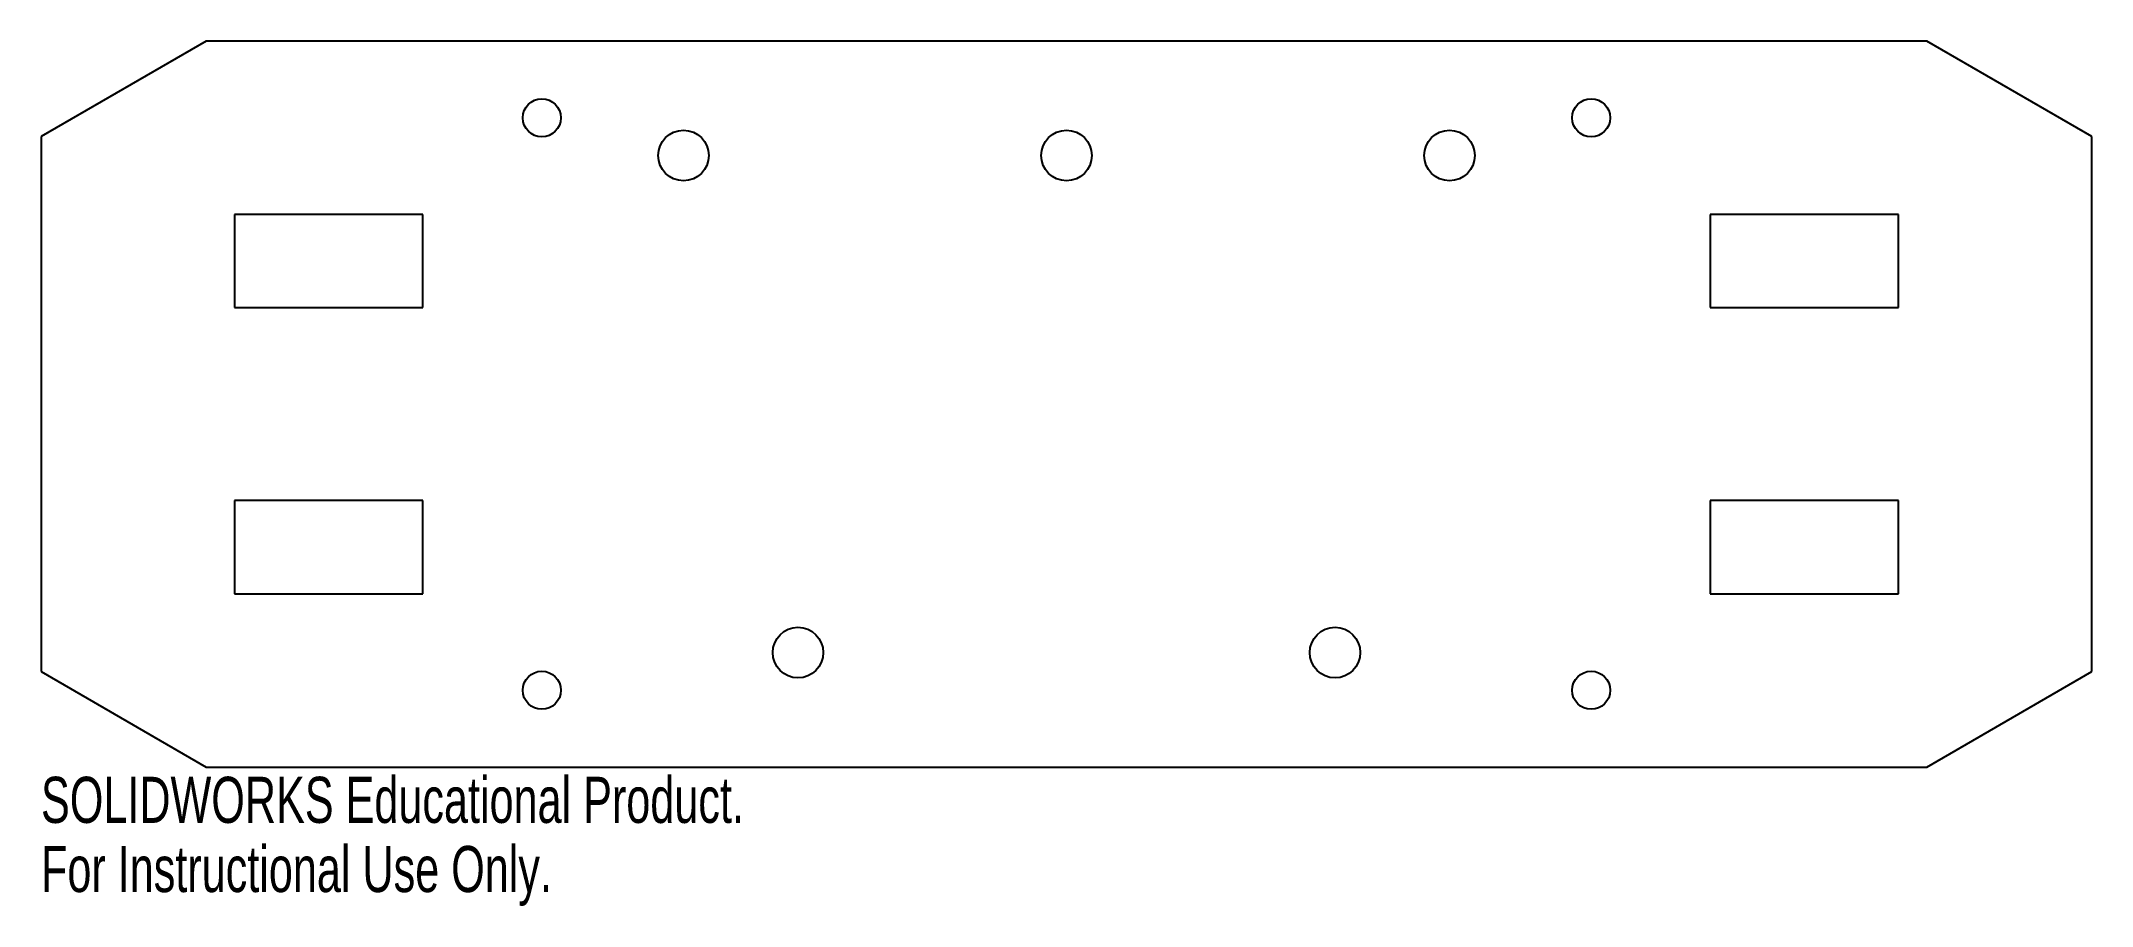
# Model space of a CAD drawing. Header units: millimetres. Extents: x -108 to 108, y -53 to 38.
import ezdxf

# ---------------------------------------------------------------- set-up
doc = ezdxf.new("R2010")
doc.units = ezdxf.units.MM
doc.styles.add('SLDTEXTSTYLE0', font='TXT', dxfattribs={"width": 0.7})

msp = doc.modelspace()

# ---------------------------------------------------------------- linework, layer by layer
at = {"color": 7, "linetype": 'Continuous', "lineweight": 25}
for p, q in [((-90.18, 38.05), (-107.5, 28.05)), ((90.18, 38.05), (-90.18, 38.05)), ((107.5, 28.05), (90.18, 38.05)), ((-107.5, 28.05), (-107.5, -28.05)), ((107.5, -28.05), (107.5, 28.05)), ((-87.22, 19.88), (-87.22, 10.12)), ((-67.47, 19.88), (-87.22, 19.88)), ((-67.47, 10.12), (-67.47, 19.88)), ((67.47, 19.88), (67.47, 10.12)), ((87.22, 19.88), (67.47, 19.88)), ((87.22, 10.12), (87.22, 19.88)), ((-87.22, 10.12), (-67.47, 10.12)), ((67.47, 10.12), (87.22, 10.12)), ((-87.22, -10.12), (-87.22, -19.88)), ((-67.47, -10.12), (-87.22, -10.12)), ((-67.47, -19.88), (-67.47, -10.12)), ((67.47, -10.12), (67.47, -19.88)), ((87.22, -10.12), (67.47, -10.12)), ((87.22, -19.88), (87.22, -10.12)), ((-87.22, -19.88), (-67.47, -19.88)), ((67.47, -19.88), (87.22, -19.88)), ((-107.5, -28.05), (-90.18, -38.05)), ((90.18, -38.05), (107.5, -28.05)), ((-90.18, -38.05), (90.18, -38.05))]:
    msp.add_line(p, q, dxfattribs=at)
for centre, radius in [((-55, 30), 2), ((55, 30), 2), ((-40.15, 26.05), 2.65), ((0, 26.05), 2.65), ((40.15, 26.05), 2.65), ((-28.15, -26.05), 2.65), ((28.15, -26.05), 2.65), ((-55, -30), 2), ((55, -30), 2)]:
    msp.add_circle(centre, radius, dxfattribs=at)

# ---------------------------------------------------------------- texts
at = {"color": 7, "linetype": 'Continuous', "char_height": 4.8336, "attachment_point": 1, "style": 'SLDTEXTSTYLE0'}
for s, insert in [('SOLIDWORKS Educational Product.', (-107.5, -39.07)), ('For Instructional Use Only.', (-107.5, -46.32))]:
    msp.add_mtext(s, dxfattribs=dict(at, insert=insert))

doc.saveas('drawing.dxf')
